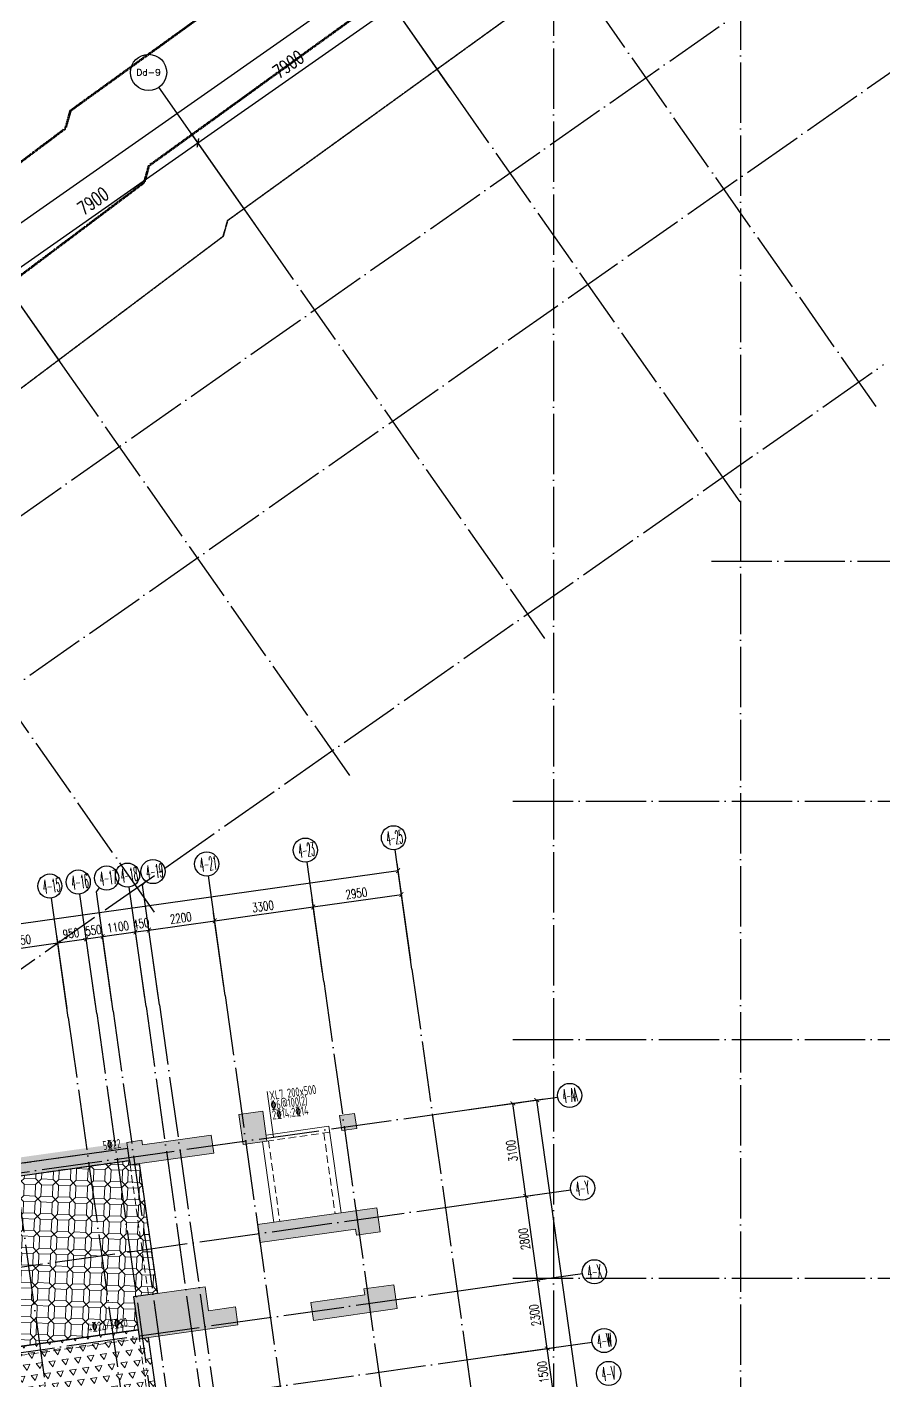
# Model space of a CAD drawing. Header units: millimetres. Extents: x 1089227 to 13101469, y 618865 to 10240562.
# Drawn here: x 3210095 to 3238491, y 4835206 to 4880057 of the extents above; entities that cross this region are included whole.
import ezdxf
from ezdxf.enums import TextEntityAlignment as Align

# ---------------------------------------------------------------- set-up
doc = ezdxf.new("R2010")
doc.units = ezdxf.units.MM
doc.header["$LTSCALE"] = 1000
doc.header["$PDMODE"] = 3
doc.header["$PDSIZE"] = 200
for name, pattern in [('A09-G-CTRL-用地红线+建筑退线_设计区$0$A02-G-MAIN-用地红线+退线_设计区$0$Redline1', [20, 10, -2, 2, -2, 2, -2]), ('A09-G-CTRL-用地红线+建筑退线_设计区$0$Controlline1', [12.8, 8, -1.6, 1.6, -1.6]), ('DOTE', [2.42, 2, -0.2, 0.02, -0.2]), ('HIDDEN', [0.375, 0.25, -0.125])]:
    doc.linetypes.add(name, pattern=pattern)
doc.layers.get('0').update_dxf_attribs({"linetype": 'CONTINUOUS'})
doc.layers.get('Defpoints').update_dxf_attribs({"linetype": 'CONTINUOUS'})
for name, color, linetype, lineweight in [('A09-G-CTRL-用地红线+建筑退线_设计区$0$Z-REDL(用地红线)', 10, 'CONTINUOUS', 60), ('A09-G-CTRL-用地红线+建筑退线_设计区$0$Z-REDL-CTRL(建筑控制线)', 40, 'CONTINUOUS', 35), ('S-BEAM-DASH', 4, 'HIDDEN', 0), ('S-SLAB-HATCH', 73, 'CONTINUOUS', 0), ('S-WALL', 31, 'CONTINUOUS', 0), ('梁原位标注', 7, 'CONTINUOUS', 18), ('梁名称编号', 2, 'CONTINUOUS', 18), ('梁标注引线', 2, 'CONTINUOUS', 18), ('梁集中标注', 2, 'CONTINUOUS', 18)]:
    doc.layers.add(name, color=color, linetype=linetype, lineweight=lineweight)
for name, color, linetype in [('AXIS', 3, 'CONTINUOUS'), ('AXIS_TEXT', 7, 'CONTINUOUS'), ('C-H', 8, 'CONTINUOUS'), ('DOTE', 1, 'DOTE'), ('TK-TEXT', 7, 'CONTINUOUS'), ('辅助', 7, 'CONTINUOUS'), ('降板范围', 7, 'CONTINUOUS')]:
    doc.layers.add(name, color=color, linetype=linetype)
doc.layers.add('TK-MEMO', color=8, linetype='CONTINUOUS', plot=False)
doc.styles.add('_TCH_AXIS', font='COMPLEX', dxfattribs={"bigfont": 'AllInOneBig.shx'})
doc.styles.add('_TCH_DIM_T3', font='SIMPLEX', dxfattribs={"width": 0.705882, "bigfont": 'AllInOneBig.shx'})
doc.styles.add('COMPLEX', font='COMPLEX', dxfattribs={"bigfont": 'AllInOneBig.shx'})
doc.styles.add('SADITK', font='sadixcsg.shx', dxfattribs={"bigfont": 'AllInOneBig.shx'})
doc.styles.add('SADITK-SX', font='simfang.ttf', dxfattribs={"width": 0.7})
doc.styles.add('Style 1', font='yjkeng.shx', dxfattribs={"width": 0.7, "height": 300, "bigfont": 'yjkchn.shx'})
doc.dimstyles.new('_TCH_ARCH&&150', dxfattribs={"dimtxt": 446.25, "dimasz": 150, "dimexe": 375, "dimexo": 450, "dimgap": 189.375, "dimtad": 1, "dimdec": 0, "dimzin": 0, "dimdsep": 46, "dimtxsty": '_TCH_DIM_T3', "dimblk": 'ARCHTICK', "dimcen": 0.09, "dimclrt": 7, "dimazin": 2, "dimtfac": 1, "dimtdec": 0, "dimtix": 1, "dimtmove": 2, "dimatfit": 3, "dimfxl": 0, "dimtolj": 1, "dimtzin": 0, "dimarcsym": 0})
doc.dimstyles.new('_TCH_ARCH-100', dxfattribs={"dimscale": 100, "dimtxt": 2.975, "dimasz": 1, "dimexe": 2.5, "dimexo": 3, "dimgap": 1, "dimtad": 1, "dimdec": 0, "dimzin": 0, "dimdsep": 46, "dimtxsty": '_TCH_DIM_T3', "dimblk": 'ARCHTICK', "dimcen": 0.09, "dimclrt": 7, "dimazin": 2, "dimtfac": 1, "dimtdec": 0, "dimtix": 1, "dimtmove": 2, "dimatfit": 3, "dimfxl": 0, "dimtolj": 1, "dimtzin": 0, "dimarcsym": 0})

# ---------------------------------------------------------------- blocks, each defined once
blk = doc.blocks.new('0323最综用地红线')
at = {"layer": 'A09-G-CTRL-用地红线+建筑退线_设计区$0$Z-REDL(用地红线)', "color": 1, "linetype": 'A09-G-CTRL-用地红线+建筑退线_设计区$0$A02-G-MAIN-用地红线+退线_设计区$0$Redline1', "ltscale": 0.0005}
for points in [[(8138696, 3502107), (8115930, 3542824), (8115518, 3543566), (8115083, 3544303), (8114192, 3545772), (8113134, 3547397), (8112184, 3548757), (8111024, 3550345), (8109764, 3551947), (8108980, 3552895), (8108279, 3553719), (8107449, 3554647), (8106876, 3555285), (8107102, 3555445), (8142901, 3580643), (8156927, 3591183), (8157094, 3591770), (8196348, 3620115), (8200699, 3623266), (8228263, 3643169)], [(8140691, 3504687), (8118551, 3544286), (8118121, 3545058), (8117658, 3545843), (8116732, 3547370), (8115621, 3549075), (8114626, 3550500), (8113415, 3552157), (8112100, 3553830), (8111334, 3554756), (8144666, 3578217), (8159537, 3589391), (8159695, 3589947), (8198106, 3617684), (8202457, 3620835), (8229924, 3640668)]]:
    blk.add_lwpolyline(points, dxfattribs=at)
at = {"layer": 'A09-G-CTRL-用地红线+建筑退线_设计区$0$Z-REDL-CTRL(建筑控制线)', "linetype": 'A09-G-CTRL-用地红线+建筑退线_设计区$0$Controlline1', "ltscale": 0.0005, "flags": 128}
blk.add_lwpolyline([(8299567, 3686108), (8326626, 3675265), (8336400, 3687495), (8338983, 3690878), (8341712, 3688883), (8341724, 3688834), (8348492, 3681996), (8336495, 3657264), (8335815, 3655857), (8334921, 3653765), (8334408, 3652495), (8333554, 3650188), (8332762, 3647815), (8332296, 3646270), (8331866, 3644682), (8331460, 3643007), (8331063, 3641145), (8330737, 3639422), (8330293, 3636480), (8330017, 3634043), (8329761, 3630317), (8329732, 3627942), (8329763, 3625708), (8329928, 3622644), (8330113, 3620704), (8330325, 3618642), (8330653, 3615645), (8331572, 3606971), (8333151, 3600656), (8334420, 3595620), (8335099, 3592902), (8332162, 3588340), (8329462, 3587873), (8325135, 3587049), (8322510, 3586515), (8319525, 3585891), (8317926, 3585544), (8316578, 3585249), (8315535, 3585011), (8313300, 3584499), (8310791, 3583894), (8309251, 3583537), (8305740, 3582637), (8303918, 3582156), (8302104, 3581668), (8299703, 3581012), (8297227, 3580315), (8295056, 3579682), (8292998, 3579074), (8290643, 3578358), (8288572, 3577710), (8287591, 3577398), (8286161, 3576940), (8284503, 3576401), (8282624, 3575767), (8281086, 3575247), (8278146, 3574222), (8273894, 3572680), (8272471, 3572149), (8271089, 3571640), (8267888, 3570407), (8264331, 3569000), (8260702, 3567515), (8258549, 3566609), (8254947, 3565066), (8252185, 3563832), (8250834, 3563232), (8249176, 3562470), (8247994, 3561930), (8245505, 3560754), (8242980, 3559544), (8239801, 3558013), (8237959, 3557076), (8235838, 3555996), (8233384, 3554698), (8228450, 3552051), (8226178, 3550787), (8222141, 3548504), (8215629, 3544667), (8213710, 3543497), (8193657, 3531175), (8180322, 3522990), (8166408, 3514440), (8156991, 3508658), (8151138, 3505062), (8142685, 3507267), (8121171, 3545747), (8120724, 3546549), (8120233, 3547383), (8119272, 3548967), (8118108, 3550752), (8117067, 3552244), (8115806, 3553970), (8115672, 3554140), (8146431, 3575790), (8162146, 3587599), (8162295, 3588125), (8199863, 3615253), (8204215, 3618404), (8231584, 3638167), (8260590, 3655826), (8295376, 3680010)], close=True, dxfattribs=at)
blk = doc.blocks.new('template_31-施工图_A0_A0_1.0000_3fa9c08c64a9101061c9a26412af947e', base_point=(-1189, 0))
at = {"layer": 'TK-MEMO', "style": 'SADITK', "width": 0.8}
blk.add_text('同一行需多名人员签字时，印刷体签名：1.同一行人名在同一单元中（图框、同个参照或块），若分多个，签字将出错；', height=28.5, dxfattribs=at).set_placement((-1190.26, 882.09), align=Align.BOTTOM_LEFT)
at = {"layer": 'TK-TEXT', "style": 'SADITK-SX', "width": 0.7}
for tag, p in [('市政会签', (-1176, 381.5)), ('园林会签', (-1176, 343.5)), ('幕墙会签', (-1176, 305.5)), ('装饰会签', (-1176, 267.5)), ('燃气会签', (-1176, 229.5)), ('暖通会签', (-1176, 191.5)), ('电气会签', (-1176, 153.5)), ('给排水会签', (-1176, 115.5)), ('结构会签', (-1176, 77.5)), ('建筑会签', (-1176, 39.5))]:
    blk.add_attdef(tag, text='', height=4, rotation=90, dxfattribs=at).set_placement(p, align=Align.MIDDLE_CENTER)
for tag, height, p in [('专业审定', 4, (1134.75, 268)), ('专业审核', 4, (1134.75, 248)), ('项目负责1', 4, (1134.75, 238)), ('项目负责2', 4, (1134.75, 228)), ('专业负责1', 4, (1134.75, 218)), ('专业负责2', 4, (1134.75, 208)), ('专业校对', 4, (1134.75, 198)), ('专业设计', 4, (1134.75, 188)), ('方案设计', 4, (1134.75, 178)), ('专业制图', 4, (1134.75, 168)), ('建设单位_001', 4, (1148.5, 140)), ('建设地点_001', 4, (1148.5, 124)), ('工程名称_001', 4, (1148.5, 106)), ('子项名称_001', 4, (1148.5, 86)), ('图纸名称_001', 4, (1148.5, 66)), ('版次', 4, (1129.5, 53)), ('日期', 4, (1165, 53)), ('图别', 4, (1129.5, 43)), ('图号', 4, (1165, 43)), ('合同号', 4, (1136, 30)), ('阶段编号1', 2, (1132.25, 13.75)), ('子项编号1', 2, (1144.75, 13.75)), ('项目编号1', 2, (1114.06, 13.58))]:
    blk.add_attdef(tag, text='', height=height, dxfattribs=at).set_placement(p, align=Align.MIDDLE_CENTER)
blk = doc.blocks.new('_AXISO')
blk.add_circle((0, 0), 0.5)
at = {"layer": 'AXIS_TEXT', "style": 'COMPLEX', "width": 1.041667}
blk.add_attdef('A', text='', height=0.56, dxfattribs=at).set_placement((-0.25, -0.28), (0.25, -0.28), align=Align.FIT)
blk = doc.blocks.new('_ArchTick')
at = {"color": 0, "linetype": 'ByBlock', "const_width": 0.3}
blk.add_lwpolyline([(-0.71, -0.71), (0.71, 0.71)], dxfattribs=at)
blk = doc.blocks.new('*D7')
at = {"layer": 'AXIS', "color": 0, "lineweight": -2, "transparency": 16777216}
for p, q in [((0, 40666), (0, 43916)), ((0, 43666), (31150, 43666)), ((31150, 40666), (31150, 43916))]:
    blk.add_line(p, q, dxfattribs=at)
at = {"layer": 'Defpoints', "color": 0, "transparency": 16777216}
for p in [(31150, 43666), (0, 40366), (31150, 40366)]:
    blk.add_point(p, dxfattribs=at)
at = {"layer": 'AXIS', "color": 0, "linetype": 'ByBlock', "lineweight": -2, "transparency": 16777216, "xscale": 100, "yscale": 100, "zscale": 100, "rotation": 180}
blk.add_blockref('_ArchTick', (0, 43666), dxfattribs=at)
at = {"layer": 'AXIS', "color": 0, "linetype": 'ByBlock', "lineweight": -2, "transparency": 16777216, "xscale": 100, "yscale": 100, "zscale": 100}
blk.add_blockref('_ArchTick', (31150, 43666), dxfattribs=at)
at = {"layer": 'AXIS', "color": 7, "transparency": 16777216, "insert": (15575, 43915), "char_height": 297.5, "attachment_point": 5, "style": '_TCH_DIM_T3'}
blk.add_mtext('\\A1;31150', dxfattribs=at)
blk = doc.blocks.new('*D20')
at = {"layer": 'AXIS', "color": 0, "lineweight": -2, "transparency": 16777216}
for p, q in [((17200, 40666), (17200, 43116)), ((19650, 40666), (19650, 43116)), ((17200, 42866), (19650, 42866))]:
    blk.add_line(p, q, dxfattribs=at)
at = {"layer": 'Defpoints', "color": 0, "transparency": 16777216}
for p in [(19650, 42866), (17200, 40366), (19650, 40366)]:
    blk.add_point(p, dxfattribs=at)
at = {"layer": 'AXIS', "color": 0, "linetype": 'ByBlock', "lineweight": -2, "transparency": 16777216, "xscale": 100, "yscale": 100, "zscale": 100, "rotation": 180}
blk.add_blockref('_ArchTick', (17200, 42866), dxfattribs=at)
at = {"layer": 'AXIS', "color": 0, "linetype": 'ByBlock', "lineweight": -2, "transparency": 16777216, "xscale": 100, "yscale": 100, "zscale": 100}
blk.add_blockref('_ArchTick', (19650, 42866), dxfattribs=at)
at = {"layer": 'AXIS', "color": 7, "transparency": 16777216, "insert": (18425, 43115), "char_height": 297.5, "attachment_point": 5, "style": '_TCH_DIM_T3'}
blk.add_mtext('\\A1;2450', dxfattribs=at)
blk = doc.blocks.new('*D21')
at = {"layer": 'AXIS', "color": 0, "lineweight": -2, "transparency": 16777216}
for p, q in [((19650, 40666), (19650, 43116)), ((20600, 40666), (20600, 43116)), ((19650, 42866), (20600, 42866))]:
    blk.add_line(p, q, dxfattribs=at)
at = {"layer": 'Defpoints', "color": 0, "transparency": 16777216}
for p in [(20600, 42866), (19650, 40366), (20600, 40366)]:
    blk.add_point(p, dxfattribs=at)
at = {"layer": 'AXIS', "color": 0, "linetype": 'ByBlock', "lineweight": -2, "transparency": 16777216, "xscale": 100, "yscale": 100, "zscale": 100, "rotation": 180}
blk.add_blockref('_ArchTick', (19650, 42866), dxfattribs=at)
at = {"layer": 'AXIS', "color": 0, "linetype": 'ByBlock', "lineweight": -2, "transparency": 16777216, "xscale": 100, "yscale": 100, "zscale": 100}
blk.add_blockref('_ArchTick', (20600, 42866), dxfattribs=at)
at = {"layer": 'AXIS', "color": 7, "transparency": 16777216, "insert": (20125, 43115), "char_height": 297.5, "attachment_point": 5, "style": '_TCH_DIM_T3'}
blk.add_mtext('\\A1;950', dxfattribs=at)
blk = doc.blocks.new('*D22')
at = {"layer": 'AXIS', "color": 0, "lineweight": -2, "transparency": 16777216}
for p, q in [((20600, 40666), (20600, 43116)), ((21150, 40666), (21150, 43116)), ((20600, 42866), (20500, 42866)), ((20600, 42866), (21150, 42866)), ((21150, 42866), (21250, 42866))]:
    blk.add_line(p, q, dxfattribs=at)
at = {"layer": 'Defpoints', "color": 0, "transparency": 16777216}
for p in [(21150, 42866), (20600, 40366), (21150, 40366)]:
    blk.add_point(p, dxfattribs=at)
at = {"layer": 'AXIS', "color": 0, "linetype": 'ByBlock', "lineweight": -2, "transparency": 16777216, "xscale": 100, "yscale": 100, "zscale": 100}
blk.add_blockref('_ArchTick', (20600, 42866), dxfattribs=at)
at = {"layer": 'AXIS', "color": 0, "linetype": 'ByBlock', "lineweight": -2, "transparency": 16777216, "xscale": 100, "yscale": 100, "zscale": 100, "rotation": 180}
blk.add_blockref('_ArchTick', (21150, 42866), dxfattribs=at)
at = {"layer": 'AXIS', "color": 7, "transparency": 16777216, "insert": (20875, 43115), "char_height": 297.5, "attachment_point": 5, "style": '_TCH_DIM_T3'}
blk.add_mtext('\\A1;550', dxfattribs=at)
blk = doc.blocks.new('*D23')
at = {"layer": 'AXIS', "color": 0, "lineweight": -2, "transparency": 16777216}
for p, q in [((21150, 40666), (21150, 43116)), ((22250, 40666), (22250, 43116)), ((21150, 42866), (22250, 42866))]:
    blk.add_line(p, q, dxfattribs=at)
at = {"layer": 'Defpoints', "color": 0, "transparency": 16777216}
for p in [(22250, 42866), (21150, 40366), (22250, 40366)]:
    blk.add_point(p, dxfattribs=at)
at = {"layer": 'AXIS', "color": 0, "linetype": 'ByBlock', "lineweight": -2, "transparency": 16777216, "xscale": 100, "yscale": 100, "zscale": 100, "rotation": 180}
blk.add_blockref('_ArchTick', (21150, 42866), dxfattribs=at)
at = {"layer": 'AXIS', "color": 0, "linetype": 'ByBlock', "lineweight": -2, "transparency": 16777216, "xscale": 100, "yscale": 100, "zscale": 100}
blk.add_blockref('_ArchTick', (22250, 42866), dxfattribs=at)
at = {"layer": 'AXIS', "color": 7, "transparency": 16777216, "insert": (21700, 43115), "char_height": 297.5, "attachment_point": 5, "style": '_TCH_DIM_T3'}
blk.add_mtext('\\A1;1100', dxfattribs=at)
blk = doc.blocks.new('*D24')
at = {"layer": 'AXIS', "color": 0, "lineweight": -2, "transparency": 16777216}
for p, q in [((22250, 40666), (22250, 43116)), ((22700, 40666), (22700, 43116)), ((22250, 42866), (22150, 42866)), ((22250, 42866), (22700, 42866)), ((22700, 42866), (22800, 42866))]:
    blk.add_line(p, q, dxfattribs=at)
at = {"layer": 'Defpoints', "color": 0, "transparency": 16777216}
for p in [(22700, 42866), (22250, 40366), (22700, 40366)]:
    blk.add_point(p, dxfattribs=at)
at = {"layer": 'AXIS', "color": 0, "linetype": 'ByBlock', "lineweight": -2, "transparency": 16777216, "xscale": 100, "yscale": 100, "zscale": 100}
blk.add_blockref('_ArchTick', (22250, 42866), dxfattribs=at)
at = {"layer": 'AXIS', "color": 0, "linetype": 'ByBlock', "lineweight": -2, "transparency": 16777216, "xscale": 100, "yscale": 100, "zscale": 100, "rotation": 180}
blk.add_blockref('_ArchTick', (22700, 42866), dxfattribs=at)
at = {"layer": 'AXIS', "color": 7, "transparency": 16777216, "insert": (22475, 43115), "char_height": 297.5, "attachment_point": 5, "style": '_TCH_DIM_T3'}
blk.add_mtext('\\A1;450', dxfattribs=at)
blk = doc.blocks.new('*D25')
at = {"layer": 'AXIS', "color": 0, "lineweight": -2, "transparency": 16777216}
for p, q in [((22700, 40666), (22700, 43116)), ((24900, 40666), (24900, 43116)), ((22700, 42866), (24900, 42866))]:
    blk.add_line(p, q, dxfattribs=at)
at = {"layer": 'Defpoints', "color": 0, "transparency": 16777216}
for p in [(24900, 42866), (22700, 40366), (24900, 40366)]:
    blk.add_point(p, dxfattribs=at)
at = {"layer": 'AXIS', "color": 0, "linetype": 'ByBlock', "lineweight": -2, "transparency": 16777216, "xscale": 100, "yscale": 100, "zscale": 100, "rotation": 180}
blk.add_blockref('_ArchTick', (22700, 42866), dxfattribs=at)
at = {"layer": 'AXIS', "color": 0, "linetype": 'ByBlock', "lineweight": -2, "transparency": 16777216, "xscale": 100, "yscale": 100, "zscale": 100}
blk.add_blockref('_ArchTick', (24900, 42866), dxfattribs=at)
at = {"layer": 'AXIS', "color": 7, "transparency": 16777216, "insert": (23800, 43115), "char_height": 297.5, "attachment_point": 5, "style": '_TCH_DIM_T3'}
blk.add_mtext('\\A1;2200', dxfattribs=at)
blk = doc.blocks.new('*D26')
at = {"layer": 'AXIS', "color": 0, "lineweight": -2, "transparency": 16777216}
for p, q in [((24900, 40666), (24900, 43116)), ((28200, 40666), (28200, 43116)), ((24900, 42866), (28200, 42866))]:
    blk.add_line(p, q, dxfattribs=at)
at = {"layer": 'Defpoints', "color": 0, "transparency": 16777216}
for p in [(28200, 42866), (24900, 40366), (28200, 40366)]:
    blk.add_point(p, dxfattribs=at)
at = {"layer": 'AXIS', "color": 0, "linetype": 'ByBlock', "lineweight": -2, "transparency": 16777216, "xscale": 100, "yscale": 100, "zscale": 100, "rotation": 180}
blk.add_blockref('_ArchTick', (24900, 42866), dxfattribs=at)
at = {"layer": 'AXIS', "color": 0, "linetype": 'ByBlock', "lineweight": -2, "transparency": 16777216, "xscale": 100, "yscale": 100, "zscale": 100}
blk.add_blockref('_ArchTick', (28200, 42866), dxfattribs=at)
at = {"layer": 'AXIS', "color": 7, "transparency": 16777216, "insert": (26550, 43115), "char_height": 297.5, "attachment_point": 5, "style": '_TCH_DIM_T3'}
blk.add_mtext('\\A1;3300', dxfattribs=at)
blk = doc.blocks.new('*D27')
at = {"layer": 'AXIS', "color": 0, "lineweight": -2, "transparency": 16777216}
for p, q in [((28200, 40666), (28200, 43116)), ((31150, 40666), (31150, 43116)), ((28200, 42866), (31150, 42866))]:
    blk.add_line(p, q, dxfattribs=at)
at = {"layer": 'Defpoints', "color": 0, "transparency": 16777216}
for p in [(31150, 42866), (28200, 40366), (31150, 40366)]:
    blk.add_point(p, dxfattribs=at)
at = {"layer": 'AXIS', "color": 0, "linetype": 'ByBlock', "lineweight": -2, "transparency": 16777216, "xscale": 100, "yscale": 100, "zscale": 100, "rotation": 180}
blk.add_blockref('_ArchTick', (28200, 42866), dxfattribs=at)
at = {"layer": 'AXIS', "color": 0, "linetype": 'ByBlock', "lineweight": -2, "transparency": 16777216, "xscale": 100, "yscale": 100, "zscale": 100}
blk.add_blockref('_ArchTick', (31150, 42866), dxfattribs=at)
at = {"layer": 'AXIS', "color": 7, "transparency": 16777216, "insert": (29675, 43115), "char_height": 297.5, "attachment_point": 5, "style": '_TCH_DIM_T3'}
blk.add_mtext('\\A1;2950', dxfattribs=at)
blk = doc.blocks.new('*D69')
at = {"layer": 'AXIS', "color": 0, "lineweight": -2, "transparency": 16777216}
for p, q in [((32366, 35500), (34892, 35500)), ((34642, -1000), (34642, 35500)), ((32366, -1000), (34892, -1000))]:
    blk.add_line(p, q, dxfattribs=at)
at = {"layer": 'Defpoints', "color": 0, "transparency": 16777216}
for p in [(32066, 35500), (34642, 35500), (32066, -1000)]:
    blk.add_point(p, dxfattribs=at)
at = {"layer": 'AXIS', "color": 0, "linetype": 'ByBlock', "lineweight": -2, "transparency": 16777216, "xscale": 100, "yscale": 100, "zscale": 100}
for p, rotation in [((34642, 35500), 90), ((34642, -1000), 270)]:
    blk.add_blockref('_ArchTick', p, dxfattribs=dict(at, rotation=rotation))
at = {"layer": 'AXIS', "color": 7, "transparency": 16777216, "insert": (34393, 17250), "char_height": 297.5, "attachment_point": 5, "rotation": 90, "style": '_TCH_DIM_T3'}
blk.add_mtext('\\A1;36500', dxfattribs=at)
blk = doc.blocks.new('*D89')
at = {"layer": 'AXIS', "color": 0, "lineweight": -2, "transparency": 16777216}
for p, q in [((32366, 27300), (34092, 27300)), ((33842, 25800), (33842, 27300)), ((32366, 25800), (34092, 25800))]:
    blk.add_line(p, q, dxfattribs=at)
at = {"layer": 'Defpoints', "color": 0, "transparency": 16777216}
for p in [(32066, 27300), (33842, 27300), (32066, 25800)]:
    blk.add_point(p, dxfattribs=at)
at = {"layer": 'AXIS', "color": 0, "linetype": 'ByBlock', "lineweight": -2, "transparency": 16777216, "xscale": 100, "yscale": 100, "zscale": 100}
for p, rotation in [((33842, 27300), 90), ((33842, 25800), 270)]:
    blk.add_blockref('_ArchTick', p, dxfattribs=dict(at, rotation=rotation))
at = {"layer": 'AXIS', "color": 7, "transparency": 16777216, "insert": (33593, 26550), "char_height": 297.5, "attachment_point": 5, "rotation": 90, "style": '_TCH_DIM_T3'}
blk.add_mtext('\\A1;1500', dxfattribs=at)
blk = doc.blocks.new('*D90')
at = {"layer": 'AXIS', "color": 0, "lineweight": -2, "transparency": 16777216}
for p, q in [((32366, 29600), (34092, 29600)), ((33842, 27300), (33842, 29600)), ((32366, 27300), (34092, 27300))]:
    blk.add_line(p, q, dxfattribs=at)
at = {"layer": 'Defpoints', "color": 0, "transparency": 16777216}
for p in [(32066, 29600), (33842, 29600), (32066, 27300)]:
    blk.add_point(p, dxfattribs=at)
at = {"layer": 'AXIS', "color": 0, "linetype": 'ByBlock', "lineweight": -2, "transparency": 16777216, "xscale": 100, "yscale": 100, "zscale": 100}
for p, rotation in [((33842, 29600), 90), ((33842, 27300), 270)]:
    blk.add_blockref('_ArchTick', p, dxfattribs=dict(at, rotation=rotation))
at = {"layer": 'AXIS', "color": 7, "transparency": 16777216, "insert": (33593, 28450), "char_height": 297.5, "attachment_point": 5, "rotation": 90, "style": '_TCH_DIM_T3'}
blk.add_mtext('\\A1;2300', dxfattribs=at)
blk = doc.blocks.new('*D91')
at = {"layer": 'AXIS', "color": 0, "lineweight": -2, "transparency": 16777216}
for p, q in [((32366, 32400), (34092, 32400)), ((33842, 29600), (33842, 32400)), ((32366, 29600), (34092, 29600))]:
    blk.add_line(p, q, dxfattribs=at)
at = {"layer": 'Defpoints', "color": 0, "transparency": 16777216}
for p in [(32066, 32400), (33842, 32400), (32066, 29600)]:
    blk.add_point(p, dxfattribs=at)
at = {"layer": 'AXIS', "color": 0, "linetype": 'ByBlock', "lineweight": -2, "transparency": 16777216, "xscale": 100, "yscale": 100, "zscale": 100}
for p, rotation in [((33842, 32400), 90), ((33842, 29600), 270)]:
    blk.add_blockref('_ArchTick', p, dxfattribs=dict(at, rotation=rotation))
at = {"layer": 'AXIS', "color": 7, "transparency": 16777216, "insert": (33593, 31000), "char_height": 297.5, "attachment_point": 5, "rotation": 90, "style": '_TCH_DIM_T3'}
blk.add_mtext('\\A1;2800', dxfattribs=at)
blk = doc.blocks.new('*D92')
at = {"layer": 'AXIS', "color": 0, "lineweight": -2, "transparency": 16777216}
for p, q in [((32366, 35500), (34092, 35500)), ((33842, 32400), (33842, 35500)), ((32366, 32400), (34092, 32400))]:
    blk.add_line(p, q, dxfattribs=at)
at = {"layer": 'Defpoints', "color": 0, "transparency": 16777216}
for p in [(32066, 35500), (33842, 35500), (32066, 32400)]:
    blk.add_point(p, dxfattribs=at)
at = {"layer": 'AXIS', "color": 0, "linetype": 'ByBlock', "lineweight": -2, "transparency": 16777216, "xscale": 100, "yscale": 100, "zscale": 100}
for p, rotation in [((33842, 35500), 90), ((33842, 32400), 270)]:
    blk.add_blockref('_ArchTick', p, dxfattribs=dict(at, rotation=rotation))
at = {"layer": 'AXIS', "color": 7, "transparency": 16777216, "insert": (33593, 33950), "char_height": 297.5, "attachment_point": 5, "rotation": 90, "style": '_TCH_DIM_T3'}
blk.add_mtext('\\A1;3100', dxfattribs=at)
blk = doc.blocks.new('*D470')
at = {"layer": 'AXIS', "color": 0, "lineweight": -2, "transparency": 16777216}
for p, q in [((-220421, 20154), (-39031, 147189)), ((-36450, 143503), (-39246, 147497)), ((-217839, 16468), (-220636, 20461))]:
    blk.add_line(p, q, dxfattribs=at)
at = {"layer": 'Defpoints', "color": 0, "transparency": 16777216}
for p in [(-39031, 147189), (-36192, 143135), (-217581, 16100)]:
    blk.add_point(p, dxfattribs=at)
at = {"layer": 'AXIS', "color": 0, "lineweight": -2, "transparency": 16777216, "xscale": 150, "yscale": 150, "zscale": 150}
for p, rotation in [((-39031, 147189), 35.00532206532372), ((-220421, 20154), 215.0053220653237)]:
    blk.add_blockref('_ArchTick', p, dxfattribs=dict(at, rotation=rotation))
at = {"layer": 'AXIS', "color": 7, "transparency": 16777216, "insert": (-129962, 84010), "char_height": 446.2, "attachment_point": 5, "rotation": 35.0053, "style": '_TCH_DIM_T3'}
blk.add_mtext('\\A1;221450', dxfattribs=at)
blk = doc.blocks.new('*D477')
at = {"layer": 'AXIS', "color": 0, "lineweight": -2, "transparency": 16777216}
for p, q in [((-178850, 43774), (-180958, 46784)), ((-187214, 41945), (-180743, 46477)), ((-185321, 39242), (-187429, 42252))]:
    blk.add_line(p, q, dxfattribs=at)
at = {"layer": 'Defpoints', "color": 0, "transparency": 16777216}
for p in [(-180743, 46477), (-178592, 43405), (-185063, 38874)]:
    blk.add_point(p, dxfattribs=at)
at = {"layer": 'AXIS', "color": 0, "lineweight": -2, "transparency": 16777216, "xscale": 150, "yscale": 150, "zscale": 150}
for p, rotation in [((-180743, 46477), 35.00532206532267), ((-187214, 41945), 215.0053220653227)]:
    blk.add_blockref('_ArchTick', p, dxfattribs=dict(at, rotation=rotation))
at = {"layer": 'AXIS', "color": 7, "transparency": 16777216, "insert": (-184215, 44549), "char_height": 446.2, "attachment_point": 5, "rotation": 35.0053, "style": '_TCH_DIM_T3'}
blk.add_mtext('\\A1;7900', dxfattribs=at)
blk = doc.blocks.new('*D478')
at = {"layer": 'AXIS', "color": 0, "lineweight": -2, "transparency": 16777216}
for p, q in [((-172379, 48306), (-174487, 51316)), ((-180743, 46477), (-174272, 51009)), ((-178850, 43774), (-180958, 46784))]:
    blk.add_line(p, q, dxfattribs=at)
at = {"layer": 'Defpoints', "color": 0, "transparency": 16777216}
for p in [(-174272, 51009), (-172121, 47937), (-178592, 43405)]:
    blk.add_point(p, dxfattribs=at)
at = {"layer": 'AXIS', "color": 0, "lineweight": -2, "transparency": 16777216, "xscale": 150, "yscale": 150, "zscale": 150}
for p, rotation in [((-174272, 51009), 35.00532206532267), ((-180743, 46477), 215.0053220653227)]:
    blk.add_blockref('_ArchTick', p, dxfattribs=dict(at, rotation=rotation))
at = {"layer": 'AXIS', "color": 7, "transparency": 16777216, "insert": (-177744, 49081), "char_height": 446.2, "attachment_point": 5, "rotation": 35.0053, "style": '_TCH_DIM_T3'}
blk.add_mtext('\\A1;7900', dxfattribs=at)
blk = doc.blocks.new('*D479')
at = {"layer": 'AXIS', "color": 0, "lineweight": -2, "transparency": 16777216}
for p, q in [((-165908, 52838), (-168016, 55848)), ((-174272, 51009), (-167801, 55541)), ((-172379, 48306), (-174487, 51316))]:
    blk.add_line(p, q, dxfattribs=at)
at = {"layer": 'Defpoints', "color": 0, "transparency": 16777216}
for p in [(-167801, 55541), (-165650, 52469), (-172121, 47937)]:
    blk.add_point(p, dxfattribs=at)
at = {"layer": 'AXIS', "color": 0, "lineweight": -2, "transparency": 16777216, "xscale": 150, "yscale": 150, "zscale": 150}
for p, rotation in [((-167801, 55541), 35.00532206532156), ((-174272, 51009), 215.0053220653216)]:
    blk.add_blockref('_ArchTick', p, dxfattribs=dict(at, rotation=rotation))
at = {"layer": 'AXIS', "color": 7, "transparency": 16777216, "insert": (-171273, 53613), "char_height": 446.2, "attachment_point": 5, "rotation": 35.0053, "style": '_TCH_DIM_T3'}
blk.add_mtext('\\A1;7900', dxfattribs=at)
blk = doc.blocks.new('*D480')
at = {"layer": 'AXIS', "color": 0, "lineweight": -2, "transparency": 16777216}
for p, q in [((-161403, 55993), (-163511, 59003)), ((-167801, 55541), (-163296, 58696)), ((-165908, 52838), (-168016, 55848))]:
    blk.add_line(p, q, dxfattribs=at)
at = {"layer": 'Defpoints', "color": 0, "transparency": 16777216}
for p in [(-163296, 58696), (-161145, 55624), (-165650, 52469)]:
    blk.add_point(p, dxfattribs=at)
at = {"layer": 'AXIS', "color": 0, "lineweight": -2, "transparency": 16777216, "xscale": 150, "yscale": 150, "zscale": 150}
for p, rotation in [((-163296, 58696), 35.005322065328), ((-167801, 55541), 215.005322065328)]:
    blk.add_blockref('_ArchTick', p, dxfattribs=dict(at, rotation=rotation))
at = {"layer": 'AXIS', "color": 7, "transparency": 16777216, "insert": (-165785, 57456), "char_height": 446.2, "attachment_point": 5, "rotation": 35.0053, "style": '_TCH_DIM_T3'}
blk.add_mtext('\\A1;5500', dxfattribs=at)
blk = doc.blocks.new('QZ-TL-0808')
at = {"layer": 'C-H'}
for points in [[(-132982, -76942), (-132190, -76831), (-132051, -77821), (-132843, -77933)], [(-136585, -78610), (-136690, -77867), (-136194, -77798), (-136174, -77946), (-133896, -77626), (-133812, -78220)], [(-132368, -80592), (-128407, -80036), (-128296, -80828), (-129088, -80939), (-129116, -80741), (-132285, -81187)], [(-136475, -82987), (-134098, -82653), (-133987, -83445), (-133096, -83320), (-133012, -83914), (-136280, -84374)], [(-130509, -83764), (-130592, -83170), (-128810, -82920), (-128837, -82722), (-127847, -82583), (-127736, -83375)]]:
    blk.add_hatch(color=256, dxfattribs=at).paths.add_polyline_path(points)
at = {"layer": 'S-WALL'}
for points in [[(-132982, -76942), (-132190, -76831), (-132051, -77821), (-132843, -77933)], [(-136585, -78610), (-136690, -77867), (-136194, -77798), (-136174, -77946), (-133896, -77626), (-133812, -78220)], [(-130509, -83764), (-130592, -83170), (-128810, -82920), (-128837, -82722), (-127847, -82583), (-127736, -83375)]]:
    blk.add_lwpolyline(points, close=True, dxfattribs=at)
for points in [[(-132368, -80592), (-128407, -80036), (-128296, -80828), (-129088, -80939), (-129116, -80741), (-132285, -81187), (-132368, -80592)], [(-136475, -82987), (-134098, -82653), (-133987, -83445), (-133096, -83320), (-133012, -83914), (-136280, -84374), (-136475, -82987)]]:
    blk.add_lwpolyline(points, dxfattribs=at)
blk = doc.blocks.new('1F柱网-0808')
at = {"layer": 'C-H'}
blk.add_hatch(color=256, dxfattribs=at).paths.add_polyline_path([(15308, 70984), (15803, 71054), (15733, 71549), (15238, 71479)])
at = {"layer": 'S-WALL'}
blk.add_lwpolyline([(15308, 70984), (15803, 71054), (15733, 71549), (15238, 71479)], close=True, dxfattribs=at)
blk.add_blockref('QZ-TL-0808', (144880, 148457))
blk = doc.blocks.new('2FJGBZ')
at = {"layer": 'S-SLAB-HATCH'}
h = blk.add_hatch(dxfattribs=at)
h.set_pattern_fill('松散材料', color=256, scale=200, angle=8)
h.set_pattern_definition([(8.0000004, (-5457252.86, 1932872.46), (133.485347, 397.445483), [0, -375])])
h.paths.add_polyline_path([(-9941, 34947), (-8108, 35973), (-7021, 34031), (-8854, 33005)], flags=16)
h.paths.add_polyline_path([(-5324, 26702), (-3492, 27727), (-2393, 25764), (-4225, 24738)], flags=16)
h.paths.add_polyline_path([(-593, 32496), (-676, 33091), (-924, 33056), (-1230, 35235), (701, 35506), (1091, 32733)], flags=16)
h.paths.add_polyline_path([(9248, 37919), (14299, 38629), (14772, 35262), (9722, 34554)], flags=16)
h.paths.add_polyline_path([(-685, 57224), (-2616, 56953), (-2950, 59330), (-1019, 59601)], flags=17)
h.paths.add_polyline_path([(-1646, 64057), (-2933, 63876), (-3114, 65163), (-1827, 65344)], flags=16)
h.paths.add_polyline_path([(-24126, 53937), (-21332, 55501), (-20160, 53408), (-22952, 51844)], flags=16)
edge = h.paths.add_edge_path()
edge.add_line((8274, 69995), (8191, 70590))
edge.add_line((8191, 70590), (3804, 69973))
edge.add_line((3804, 69973), (2121, 81951))
edge.add_line((2121, 81951), (-4347, 81042))
edge.add_line((-4347, 81042), (-6158, 83583))
edge.add_line((-6158, 83583), (-29732, 67073))
edge.add_line((-29732, 67073), (-29727, 67065))
edge.add_arc((-27730, 64687), 3105, 130.0192, 209.2114)
edge.add_line((-30440, 63171), (-28906, 60430))
edge.add_line((-28906, 60430), (-28209, 60820))
edge.add_line((-28209, 60820), (-23030, 51571))
edge.add_line((-23030, 51571), (-21720, 52305))
edge.add_line((-21720, 52305), (-19375, 48117))
edge.add_line((-19375, 48117), (-20683, 47384))
edge.add_line((-20683, 47384), (-16580, 40054))
edge.add_line((-16580, 40054), (-15271, 40787))
edge.add_line((-15271, 40787), (-13928, 38388))
edge.add_line((-13928, 38388), (-15237, 37655))
edge.add_line((-15237, 37655), (-7004, 22953))
edge.add_line((-7004, 22953), (-2295, 25590))
edge.add_line((-2295, 25590), (192, 21150))
edge.add_line((192, 21150), (9708, 26465))
edge.add_line((9708, 26465), (9462, 26902))
edge.add_line((9462, 26902), (13922, 29398))
edge.add_line((13922, 29398), (14261, 29587))
edge.add_line((14261, 29587), (12238, 32884))
edge.add_line((12238, 32884), (12186, 33190))
edge.add_line((12186, 33190), (11986, 34618))
edge.add_line((11986, 34618), (14806, 35014))
edge.add_line((14806, 35014), (14841, 34766))
edge.add_line((14841, 34766), (15435, 34850))
edge.add_line((15435, 34850), (15296, 35840))
edge.add_line((15296, 35840), (15049, 35805))
edge.add_line((15049, 35805), (14786, 37687))
edge.add_line((14786, 37687), (14735, 37681))
edge.add_line((14735, 37681), (14054, 42533))
edge.add_line((14054, 42533), (15292, 42708))
edge.add_line((15292, 42708), (15390, 42014))
edge.add_line((15390, 42014), (15786, 42070))
edge.add_line((15786, 42070), (15647, 43059))
edge.add_line((15647, 43059), (14012, 42829))
edge.add_line((14012, 42829), (13886, 43721))
edge.add_line((13886, 43721), (13985, 43736))
edge.add_line((13985, 43736), (13889, 44429))
edge.add_line((13889, 44429), (5471, 43245))
edge.add_line((5471, 43245), (5422, 43593))
edge.add_line((5422, 43593), (2748, 43216))
edge.add_line((2748, 43216), (1399, 52821))
edge.add_line((1399, 52821), (1744, 52870))
edge.add_line((1744, 52870), (1737, 52919))
edge.add_line((1737, 52919), (2332, 53003))
edge.add_line((2332, 53003), (2338, 52953))
edge.add_line((2338, 52953), (3676, 53141))
edge.add_line((3676, 53141), (3627, 53490))
edge.add_line((3627, 53490), (2735, 53363))
edge.add_line((2735, 53363), (2179, 57324))
edge.add_line((2179, 57324), (-346, 56969))
edge.add_line((-346, 56969), (-388, 57266))
edge.add_line((-388, 57266), (-685, 57224))
edge.add_line((-685, 57224), (-1450, 62671))
edge.add_line((-1450, 62671), (-1154, 62713))
edge.add_line((-1154, 62713), (-1975, 68555))
edge.add_line((-1975, 68555), (8274, 69995))
h.paths.add_polyline_path([(-14963, 37579), (-12696, 38848), (-11523, 36754), (-13791, 35485)], flags=16)
h = blk.add_hatch(dxfattribs=at)
h.set_pattern_fill('拚花地砖01', color=256, scale=150, angle=8)
h.set_pattern_definition([(43, (-21860.25, -30287.8), (19.9889, 572.4076), [270, -540]), (133, (-21669.45, -30294.47), (-572.4076, 19.9889), [270, -540]), (88, (-21853.6, -30097), (-572.4076, 19.989), [381.8377, -190.9188]), (88, (-21662.8, -30103.67), (-572.4076, 19.989), [381.8377, -190.9188]), (178, (-21840.26, -29715.4), (-19.989, -572.4076), [381.8377, -190.9188]), (178, (-21833.6, -29524.6), (-19.989, -572.4076), [381.8377, -190.9188])])
h.paths.add_polyline_path([(-1195, 63010), (-1975, 68555), (8274, 69995), (8295, 69847), (8592, 69889), (9198, 65581), (8406, 65470), (8559, 64380)])
h = blk.add_hatch(dxfattribs=at)
h.set_pattern_fill('TRIANG', color=256, scale=150, angle=8)
h.set_pattern_definition([(68.0000004, (-5457252.86, 1932872.46), (-263.88782, 337.761074), [214.3125, -214.3125]), (128.0000004, (-5457252.86, 1932872.46), (-424.45358, -59.653019), [214.3125, -214.3125]), (8.0000004, (-5457384.8, 1933041.34), (160.56576, 397.414093), [214.3125, -214.3125])])
h.paths.add_polyline_path([(-1450, 62671), (-1153, 62713), (-1195, 63010), (8559, 64380), (8600, 64084), (8898, 64125), (9650, 58778), (8164, 58569), (8219, 58173), (6338, 57908), (6894, 53949), (6597, 53907), (6639, 53608), (4065, 53252), (4024, 53544), (2735, 53363), (2179, 57324), (-346, 56969), (-402, 57365), (-700, 57323)])
at = {"layer": 'S-BEAM-DASH', "linetype": 'Continuous'}
for p, q in [((14882, 71125), (12802, 70832)), ((14882, 71125), (15286, 68253)), ((12682, 70614), (13057, 67941))]:
    blk.add_line(p, q, dxfattribs=at)
at = {"layer": 'S-BEAM-DASH'}
for p, q in [((14910, 70927), (12830, 70634)), ((14712, 70899), (15087, 68225)), ((12880, 70641), (13255, 67969)), ((-2674, 68861), (8219, 70392)), ((-2618, 68464), (8274, 69995)), ((8901, 65539), (8295, 69847)), ((9198, 65581), (8592, 69889)), ((8559, 64380), (-1195, 63010)), ((8601, 64083), (-1153, 62712)), ((9345, 58785), (8601, 64083)), ((9642, 58827), (8898, 64125))]:
    blk.add_line(p, q, dxfattribs=at)
at = {"layer": '降板范围'}
blk.add_lwpolyline([(-1450, 62671), (-1154, 62713), (-1975, 68555), (8274, 69995), (8219, 70392), (3832, 69775), (2121, 81951), (-4347, 81042), (-6158, 83583), (-29732, 67073), (-29727, 67065, 0.359996), (-30440, 63171), (-28906, 60430)], format="xyb", dxfattribs=at)
for points in [[(-1195, 63010), (-1975, 68555), (8274, 69995), (8295, 69847), (8592, 69889), (9198, 65581), (8406, 65470), (8559, 64380)], [(-1450, 62671), (-1153, 62713), (-1195, 63010), (8559, 64380), (8600, 64084), (8898, 64125), (9650, 58778), (8164, 58569), (8219, 58173), (6338, 57908), (6894, 53949), (6597, 53907), (6639, 53608), (4065, 53252), (4024, 53544), (2735, 53363), (2179, 57324), (-346, 56969), (-402, 57365), (-700, 57323)]]:
    blk.add_lwpolyline(points, close=True, dxfattribs=at)
blk.add_blockref('1F柱网-0808', (0, 0))
blk = doc.blocks.new('52+', base_point=(0, -1000))
at = {"layer": 'AXIS'}
for p, q in [((21150, 44365.9), (21267.2, 44483.1)), ((22700, 44365.9), (22817.2, 44483.1)), ((19650, 40365.9), (19650, 44365.9)), ((20600, 40365.9), (20600, 44365.9)), ((21150, 40365.9), (21150, 44365.9)), ((22250, 40365.9), (22250, 44365.9)), ((22250, 44365.9), (22250, 44365.9)), ((22700, 40365.9), (22700, 44365.9)), ((24900, 40365.9), (24900, 44365.9)), ((28200, 40365.9), (28200, 44365.9)), ((31150, 40365.9), (31150, 44365.9)), ((32065.5, 35500), (35342, 35500)), ((32065.5, 32401.8), (35342, 32401.8)), ((32065.5, 29600), (35342, 29600)), ((32065.5, 27300), (35342, 27300))]:
    blk.add_line(p, q, dxfattribs=at)
at = {"layer": 'DOTE', "color": 14}
for p, q in [((17200, 40365.9), (17200, -4203.8)), ((19650, 40365.9), (19650, -4203.8)), ((20600, 40365.9), (20600, -4203.8)), ((21150, 40365.9), (21150, 25300.4)), ((22250, 40365.9), (22250, -4203.8)), ((22700, 40365.9), (22700, -4203.8)), ((24900, 40365.9), (24900, 25300)), ((28200, 40365.9), (28200, 10800)), ((31150, 40365.9), (31150, -4203.8)), ((-1268, 35500), (32065.5, 35500)), ((-1268, 32400), (32065.5, 32400)), ((-1268, 29600), (32065.5, 29600)), ((-1268, 27300), (32065.5, 27300))]:
    blk.add_line(p, q, dxfattribs=at)
at = {"layer": 'AXIS'}
ref = blk.add_blockref('_AXISO', (19650, 44765.9), dxfattribs=dict(at, xscale=800, yscale=800, zscale=800))
ref.add_attrib('A', '4-15', (19423.7, 44539.6), dxfattribs={"color": 7, "height": 452.55, "style": '_TCH_AXIS', "width": 0.276316})
ref = blk.add_blockref('_AXISO', (20600, 44765.9), dxfattribs=dict(at, xscale=800, yscale=800, zscale=800))
ref.add_attrib('A', '4-16', (20373.7, 44539.6), dxfattribs={"color": 7, "height": 452.55, "style": '_TCH_AXIS', "width": 0.276316})
ref = blk.add_blockref('_AXISO', (21550, 44765.9), dxfattribs=dict(at, xscale=800, yscale=800, zscale=800))
ref.add_attrib('A', '4-17', (21323.7, 44539.6), dxfattribs={"color": 7, "height": 452.55, "style": '_TCH_AXIS', "width": 0.276316})
ref = blk.add_blockref('_AXISO', (22250, 44765.9), dxfattribs=dict(at, xscale=800, yscale=800, zscale=800))
ref.add_attrib('A', '4-18', (22023.7, 44539.6), dxfattribs={"color": 7, "height": 452.55, "style": '_TCH_AXIS', "width": 0.276316})
ref = blk.add_blockref('_AXISO', (23100, 44765.9), dxfattribs=dict(at, xscale=800, yscale=800, zscale=800))
ref.add_attrib('A', '4-19', (22873.7, 44539.6), dxfattribs={"color": 7, "height": 452.55, "style": '_TCH_AXIS', "width": 0.276316})
ref = blk.add_blockref('_AXISO', (24900, 44765.9), dxfattribs=dict(at, xscale=800, yscale=800, zscale=800))
ref.add_attrib('A', '4-21', (24673.7, 44539.6), dxfattribs={"color": 7, "height": 452.55, "style": '_TCH_AXIS', "width": 0.276316})
ref = blk.add_blockref('_AXISO', (28200, 44765.9), dxfattribs=dict(at, xscale=800, yscale=800, zscale=800))
ref.add_attrib('A', '4-23', (27973.7, 44539.6), dxfattribs={"color": 7, "height": 452.55, "style": '_TCH_AXIS', "width": 0.259259})
ref = blk.add_blockref('_AXISO', (31150, 44765.9), dxfattribs=dict(at, xscale=800, yscale=800, zscale=800))
ref.add_attrib('A', '4-25', (30923.7, 44539.6), dxfattribs={"color": 7, "height": 452.55, "style": '_TCH_AXIS', "width": 0.259259})
ref = blk.add_blockref('_AXISO', (35742, 35500), dxfattribs=dict(at, xscale=800, yscale=800, zscale=800))
ref.add_attrib('A', '4-AA', (35515.8, 35273.7), dxfattribs={"color": 7, "height": 452.55, "style": '_TCH_AXIS', "width": 0.244186})
ref = blk.add_blockref('_AXISO', (35742, 32401.8), dxfattribs=dict(at, xscale=800, yscale=800, zscale=800))
ref.add_attrib('A', '4-Y', (35515.8, 32175.5), dxfattribs={"color": 7, "height": 452.55, "style": '_TCH_AXIS', "width": 0.318182})
ref = blk.add_blockref('_AXISO', (35742, 29600), dxfattribs=dict(at, xscale=800, yscale=800, zscale=800))
ref.add_attrib('A', '4-X', (35515.8, 29373.7), dxfattribs={"color": 7, "height": 452.55, "style": '_TCH_AXIS', "width": 0.323077})
ref = blk.add_blockref('_AXISO', (35742, 27300), dxfattribs=dict(at, xscale=800, yscale=800, zscale=800))
ref.add_attrib('A', '4-W', (35515.8, 27073.7), dxfattribs={"color": 7, "height": 452.55, "style": '_TCH_AXIS', "width": 0.304348})
ref = blk.add_blockref('_AXISO', (35742, 26200), dxfattribs=dict(at, xscale=800, yscale=800, zscale=800))
ref.add_attrib('A', '4-V', (35515.8, 25973.7), dxfattribs={"color": 7, "height": 452.55, "style": '_TCH_AXIS', "width": 0.323077})
for p1, p2, distance, picture, middle in [((0, 40365.9), (31150, 40365.9), 3300, '*D7', (15575, 43914.7)), ((17200, 40365.9), (19650, 40365.9), 2500, '*D20', (18425, 43114.7)), ((19650, 40365.9), (20600, 40365.9), 2500, '*D21', (20125, 43114.7)), ((20600, 40365.9), (21150, 40365.9), 2500, '*D22', (20875, 43114.7)), ((21150, 40365.9), (22250, 40365.9), 2500, '*D23', (21700, 43114.7)), ((22250, 40365.9), (22700, 40365.9), 2500, '*D24', (22475, 43114.7)), ((22700, 40365.9), (24900, 40365.9), 2500, '*D25', (23800, 43114.7)), ((24900, 40365.9), (28200, 40365.9), 2500, '*D26', (26550, 43114.7)), ((28200, 40365.9), (31150, 40365.9), 2500, '*D27', (29675, 43114.7)), ((32065.5, -1000), (32065.5, 35500), -2576.5, '*D69', (34393.3, 17250)), ((32065.5, 32400), (32065.5, 35500), -1776.5, '*D92', (33593.3, 33950)), ((32065.5, 29600), (32065.5, 32400), -1776.5, '*D91', (33593.3, 31000)), ((32065.5, 27300), (32065.5, 29600), -1776.5, '*D90', (33593.3, 28450)), ((32065.5, 25800), (32065.5, 27300), -1776.5, '*D89', (33593.3, 26550))]:
    dim = blk.add_aligned_dim(p1=p1, p2=p2, distance=distance, dimstyle='_TCH_ARCH-100', dxfattribs=at)
    dim.commit()
    dim.dimension.update_dxf_attribs({"geometry": picture, "text_midpoint": middle})
blk = doc.blocks.new('塔楼轴网260428')
at = {"layer": '辅助', "rotation": 8.00000038206086}
blk.add_blockref('52+', (-192268.4, -21666.4), dxfattribs=at)
blk = doc.blocks.new('裙房轴网260428')
at = {"layer": 'AXIS'}
for p, q in [((-165650.1, 52469.1), (-169092, 57383.7)), ((-172120.9, 47937.3), (-175562.9, 52851.9)), ((-178591.8, 43405.4), (-182033.7, 48320))]:
    blk.add_line(p, q, dxfattribs=at)
at = {"layer": 'DOTE', "color": 16}
blk.add_line((-224051, 7905.7), (-46757, 132072.8), dxfattribs=at)
at = {"layer": 'DOTE', "color": 16, "linetype": 'DOTE'}
for p, q in [((-221469.5, 4219.8), (-44175.6, 128386.9)), ((-156290, 68190.1), (-156290, -1000)), ((-162490, 66234.9), (-162490, -1000)), ((-151794.5, 42272.9), (-161145, 55624.2)), ((-156299.5, 39117.8), (-165650.1, 52469.1)), ((-162770.4, 34586), (-172120.9, 47937.3)), ((-216995, -2169.2), (-151549, 43665.7)), ((-169241.3, 30054.1), (-178591.8, 43405.4)), ((-175712.2, 25522.2), (-185062.7, 38873.6)), ((-157253.4, 37150), (-149526.5, 37150)), ((-163840, 29200), (-43972.1, 29200)), ((-163840, 21300), (-43972.1, 21300)), ((-163840, 13400), (-43972.1, 13400))]:
    blk.add_line(p, q, dxfattribs=at)
at = {"layer": 'AXIS'}
ref = blk.add_blockref('_AXISO', (-175907, 53343.3), dxfattribs=dict(at, xscale=1200, yscale=1200, zscale=1200))
ref.add_attrib('A', 'Dd-9', dxfattribs={"layer": 'AXIS_TEXT', "height": 206.04, "style": '_TCH_AXIS'}).set_placement((-176314.2, 53240.3), (-175499.9, 53240.3), align=Align.FIT)
for p1, p2, distance, picture, middle in [((-217580.9, 16099.6), (-36191.5, 143134.9), 4950, '*D470', (-129962.4, 84009.6)), ((-165650.1, 52469.1), (-161145, 55624.2), 3750, '*D480', (-165785.4, 57456.2)), ((-172120.9, 47937.3), (-165650.1, 52469.1), 3750, '*D479', (-171273.3, 53612.7)), ((-178591.8, 43405.4), (-172120.9, 47937.3), 3750, '*D478', (-177744.2, 49080.8)), ((-185062.7, 38873.6), (-178591.8, 43405.4), 3750, '*D477', (-184215.1, 44549))]:
    dim = blk.add_aligned_dim(p1=p1, p2=p2, distance=distance, dimstyle='_TCH_ARCH&&150', dxfattribs=at)
    dim.commit()
    dim.dimension.update_dxf_attribs({"geometry": picture, "text_midpoint": middle})
blk = doc.blocks.new('04地块地下轴网260428')
for name in ['裙房轴网260428', '塔楼轴网260428']:
    blk.add_blockref(name, (0, 0))

msp = doc.modelspace()

# ---------------------------------------------------------------- linework, layer by layer
at = {"layer": '梁标注引线', "color": 3, "lineweight": 18}
msp.add_line((3218260.581, 4843285.112), (3218048.609, 4844793.367), dxfattribs=at)

# ---------------------------------------------------------------- block references
for name, p in [('2FJGBZ', (3205215.02, 4772518.421)), ('0323最综用地红线', (-4945553.146, 1285525.343)), ('04地块地下轴网260428', (3390028.145, 4825211.796))]:
    msp.add_blockref(name, p)
at = {"xscale": 150, "yscale": 150, "zscale": 150, "rotation": 35.00532206532363}
msp.add_blockref('template_31-施工图_A0_A0_1.0000_3fa9c08c64a9101061c9a26412af947e', (3187439.13, 4721512.406), dxfattribs=at)

# ---------------------------------------------------------------- texts
at = {"layer": '梁原位标注', "style": 'Style 1', "width": 0.7}
for s, rotation, p in [('5%%13322', 7.9995602, (3213231.449, 4842840.873)), ('4%%13322/3%%13320', 7.9999299, (3213458.409, 4836914.784))]:
    msp.add_text(s, height=300, rotation=rotation, dxfattribs=at).set_placement(p, align=Align.BOTTOM_RIGHT)
at = {"layer": '梁名称编号', "color": 3, "style": 'Style 1', "width": 0.7}
msp.add_text('XL7 200x500', height=300, rotation=8.0000016, dxfattribs=at).set_placement((3218108.025, 4844801.717), align=Align.TOP_LEFT)
at = {"layer": '梁集中标注', "color": 3, "style": 'Style 1', "width": 0.7}
for s, p in [('%%1326@100(2)', (3218153.257, 4844479.88)), ('2%%13314;2%%13314', (3218198.488, 4844158.043))]:
    msp.add_text(s, height=300, rotation=8.0000016, dxfattribs=at).set_placement(p, align=Align.TOP_LEFT)

doc.saveas('drawing.dxf')
